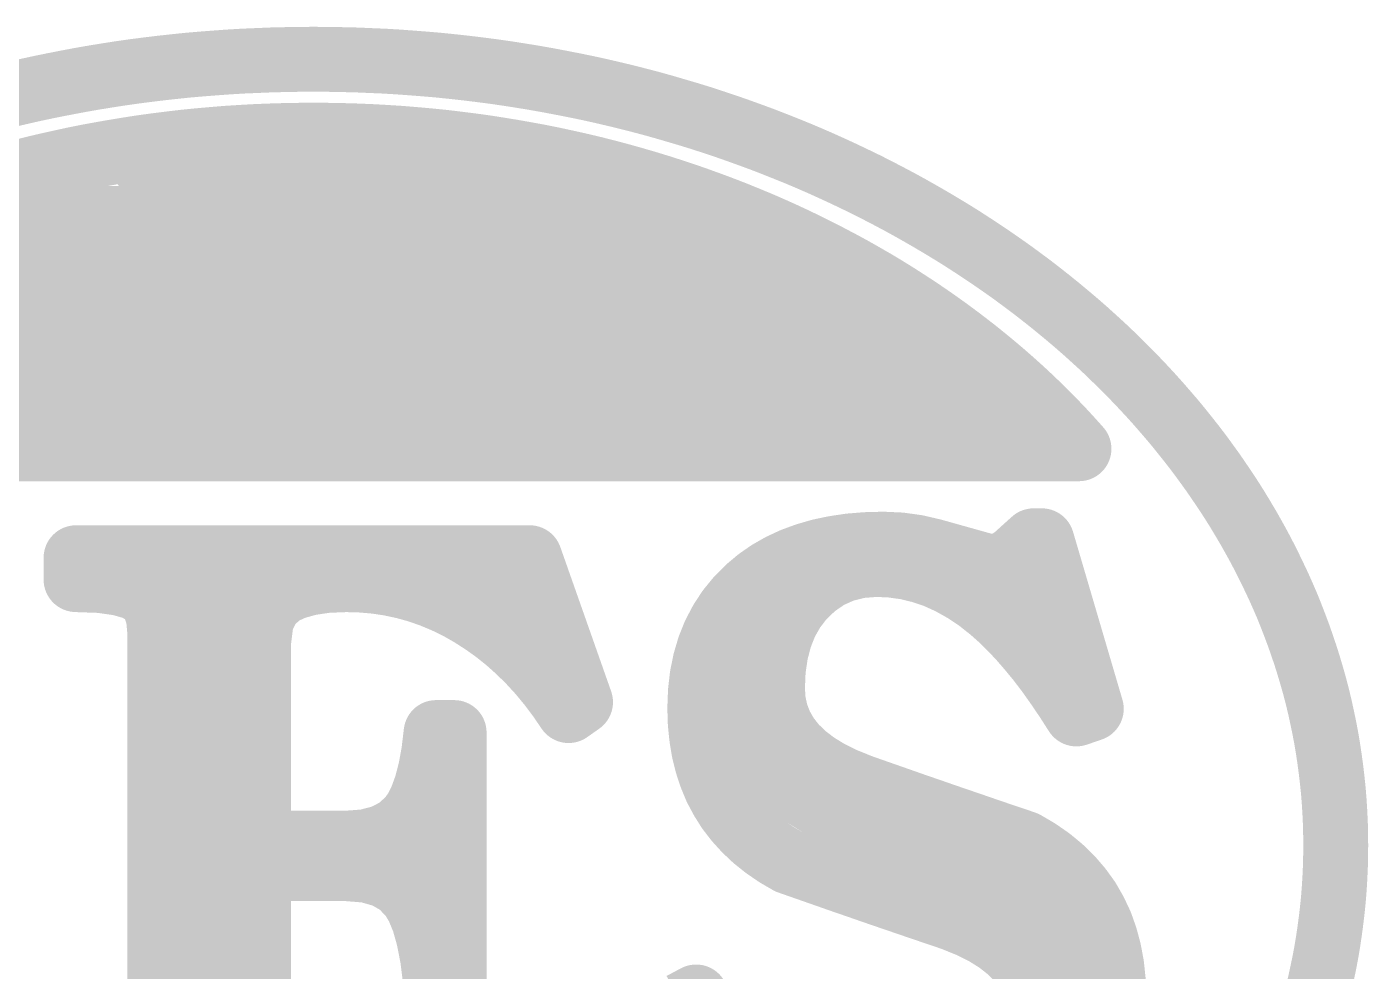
# Model space of a CAD drawing. Extents: x -1 to 307, y -1 to 111.
# Drawn here: x 223.27 to 228.52, y 96.98 to 100.68 of the extents above; entities that cross this region are included whole.
import ezdxf

# ---------------------------------------------------------------- set-up
doc = ezdxf.new("R2010")
doc.units = 0
doc.layers.get('0').update_dxf_attribs({"linetype": 'CONTINUOUS'})
doc.layers.add('2D_LINE_26', color=254, linetype='CONTINUOUS')

# ---------------------------------------------------------------- blocks, each defined once
blk = doc.blocks.new('SMOOTH_0$254')
at = {"const_width": 0.127}
blk.add_lwpolyline([(-0.0635, 0, 1), (0.0635, 0, 1)], format="xyb", close=True, dxfattribs=at)
blk = doc.blocks.new('DRAWING_2')
at = {"layer": '2D_LINE_26', "const_width": 0.254}
for points in [[(-2.056, 4.0169), (-2.0016, 4.0209)], [(-2.0016, 4.0209), (-1.9472, 4.0241)], [(-1.9472, 4.0241), (-1.8924, 4.0264)], [(-1.8924, 4.0264), (-1.8374, 4.0287)], [(-1.8374, 4.0287), (-1.7823, 4.03)], [(-1.7823, 4.03), (-1.7273, 4.031)], [(-1.7273, 4.031), (-1.6715, 4.0314)], [(-1.6715, 4.0314), (-1.6161, 4.031)], [(-1.6161, 4.031), (-1.5611, 4.03)], [(-1.5611, 4.03), (-1.5057, 4.0287)], [(-1.5057, 4.0287), (-1.451, 4.0264)], [(-1.451, 4.0264), (-1.3962, 4.0241)], [(-1.3962, 4.0241), (-1.3418, 4.0209)], [(-1.3418, 4.0209), (-1.2874, 4.0169)], [(-2.5348, 3.9589), (-2.4827, 3.9674)], [(-2.4827, 3.9674), (-2.4303, 3.9756)], [(-2.4303, 3.9756), (-2.3775, 3.9832)], [(-2.3775, 3.9832), (-2.3244, 3.9901)], [(-2.3244, 3.9901), (-2.271, 3.9966)], [(-2.271, 3.9966), (-2.2176, 4.0025)], [(-2.2176, 4.0025), (-2.1641, 4.0081)], [(-2.1641, 4.0081), (-2.1101, 4.0127)], [(-2.1101, 4.0127), (-2.056, 4.0169)], [(-1.2874, 4.0169), (-1.2333, 4.0127)], [(-1.2333, 4.0127), (-1.1793, 4.0081)], [(-1.1793, 4.0081), (-1.1258, 4.0025)], [(-1.1258, 4.0025), (-1.0721, 3.9966)], [(-1.0721, 3.9966), (-1.019, 3.9901)], [(-1.019, 3.9901), (-0.9659, 3.9832)], [(-0.9659, 3.9832), (-0.9131, 3.9756)], [(-0.9131, 3.9756), (-0.8607, 3.9674)], [(-0.8607, 3.9674), (-0.8086, 3.9589)], [(-2.7925, 3.9081), (-2.7416, 3.9193)], [(-2.7416, 3.9193), (-2.6902, 3.9298)], [(-2.6902, 3.9298), (-2.6387, 3.9399)], [(-2.6387, 3.9399), (-2.5869, 3.9497)], [(-2.5869, 3.9497), (-2.5348, 3.9589)], [(-0.8086, 3.9589), (-0.7565, 3.9497)], [(-0.7565, 3.9497), (-0.7047, 3.9399)], [(-0.7047, 3.9399), (-0.6532, 3.9298)], [(-0.6532, 3.9298), (-0.6018, 3.9193)], [(-0.6018, 3.9193), (-0.551, 3.9081)], [(-2.9439, 3.8714), (-2.8937, 3.8842)], [(-2.8937, 3.8842), (-2.8433, 3.8963)], [(-2.8433, 3.8963), (-2.7925, 3.9081)], [(-0.551, 3.9081), (-0.5001, 3.8963)], [(-0.5001, 3.8963), (-0.4497, 3.8842)], [(-0.4497, 3.8842), (-0.3995, 3.8714)], [(-0.3995, 3.8714), (-0.3497, 3.8583)], [(-0.3497, 3.8583), (-0.3002, 3.8445)], [(-0.3002, 3.8445), (-0.2511, 3.8301)], [(-0.2511, 3.8301), (-0.2022, 3.8157)], [(-0.2022, 3.8157), (-0.1534, 3.8006)], [(-0.1534, 3.8006), (-0.1052, 3.7849)], [(-0.1052, 3.7849), (-0.057, 3.7688)], [(-0.057, 3.7688), (-0.0095, 3.7521)], [(-2.1792, 3.7069), (-2.2346, 3.7003)], [(-2.1238, 3.7125), (-2.1792, 3.7069)], [(-2.0681, 3.7174), (-2.1238, 3.7125)], [(-2.0124, 3.722), (-2.0681, 3.7174)], [(-1.956, 3.7256), (-2.0124, 3.722)], [(-1.8997, 3.7288), (-1.956, 3.7256)], [(-1.843, 3.7311), (-1.8997, 3.7288)], [(-1.7859, 3.7328), (-1.843, 3.7311)], [(-1.7289, 3.7338), (-1.7859, 3.7328)], [(-1.6715, 3.7341), (-1.7289, 3.7338)], [(-1.6142, 3.7338), (-1.6715, 3.7341)], [(-1.5572, 3.7328), (-1.6142, 3.7338)], [(-1.5005, 3.7311), (-1.5572, 3.7328)], [(-1.4437, 3.7288), (-1.5005, 3.7311)], [(-1.3874, 3.7256), (-1.4437, 3.7288)], [(-1.331, 3.722), (-1.3874, 3.7256)], [(-1.275, 3.7174), (-1.331, 3.722)], [(-1.2196, 3.7125), (-1.275, 3.7174)], [(-1.1638, 3.7069), (-1.2196, 3.7125)], [(-1.1088, 3.7003), (-1.1638, 3.7069)], [(-0.0095, 3.7521), (0.0377, 3.7351)], [(0.0377, 3.7351), (0.0849, 3.7177)], [(0.0849, 3.7177), (0.1314, 3.6997)], [(-2.5063, 3.659), (-2.5597, 3.6492)], [(-2.4526, 3.6685), (-2.5063, 3.659)], [(-2.3985, 3.6774), (-2.4526, 3.6685)], [(-2.3441, 3.6859), (-2.3985, 3.6774)], [(-2.2894, 3.6934), (-2.3441, 3.6859)], [(-2.2346, 3.7003), (-2.2894, 3.6934)], [(-1.0537, 3.6934), (-1.1088, 3.7003)], [(-0.9993, 3.6859), (-1.0537, 3.6934)], [(-0.9449, 3.6774), (-0.9993, 3.6859)], [(-0.8908, 3.6685), (-0.9449, 3.6774)], [(-0.8371, 3.659), (-0.8908, 3.6685)], [(-0.7837, 3.6492), (-0.8371, 3.659)], [(0.1314, 3.6997), (0.1776, 3.6813)], [(0.1776, 3.6813), (0.2239, 3.6626)], [(0.2239, 3.6626), (0.2694, 3.6433)], [(-2.7705, 3.6027), (-2.8223, 3.5895)], [(-2.7181, 3.6151), (-2.7705, 3.6027)], [(-2.6656, 3.6269), (-2.7181, 3.6151)], [(-2.6128, 3.6384), (-2.6656, 3.6269)], [(-2.5597, 3.6492), (-2.6128, 3.6384)], [(-2.327, 3.6053), (-1.2782, 3.6053)], [(-1.0816, 3.6053), (-0.9505, 3.6053)], [(-0.7306, 3.6384), (-0.7837, 3.6492)], [(-0.6778, 3.6269), (-0.7306, 3.6384)], [(-0.625, 3.6151), (-0.6778, 3.6269)], [(-0.5729, 3.6027), (-0.625, 3.6151)], [(-0.5211, 3.5895), (-0.5729, 3.6027)], [(0.2694, 3.6433), (0.3146, 3.6236)], [(0.3146, 3.6236), (0.3595, 3.6033)], [(0.3595, 3.6033), (0.4041, 3.5827)], [(-2.8737, 3.5758), (-2.9249, 3.5614)], [(-2.8223, 3.5895), (-2.8737, 3.5758)], [(-0.4697, 3.5758), (-0.5211, 3.5895)], [(-0.4185, 3.5614), (-0.4697, 3.5758)], [(-0.3677, 3.5466), (-0.4185, 3.5614)], [(0.4041, 3.5827), (0.448, 3.5617)], [(0.448, 3.5617), (0.492, 3.5404)], [(-0.3173, 3.5312), (-0.3677, 3.5466)], [(-0.2671, 3.5151), (-0.3173, 3.5312)], [(-0.2176, 3.4988), (-0.2671, 3.5151)], [(-0.1681, 3.4814), (-0.2176, 3.4988)], [(0.492, 3.5404), (0.5352, 3.5184)], [(0.5352, 3.5184), (0.5782, 3.4961)], [(0.5782, 3.4961), (0.6208, 3.4735)], [(-0.1193, 3.4637), (-0.1681, 3.4814)], [(-0.0708, 3.4457), (-0.1193, 3.4637)], [(-0.0229, 3.427), (-0.0708, 3.4457)], [(0.6208, 3.4735), (0.663, 3.4503)], [(0.663, 3.4503), (0.7047, 3.4267)], [(-3.0153, 3.4086), (-0.3605, 3.4086)], [(0.0249, 3.4076), (-0.0229, 3.427)], [(0.0721, 3.388), (0.0249, 3.4076)], [(0.7047, 3.4267), (0.7463, 3.4027)], [(0.7463, 3.4027), (0.7869, 3.3785)], [(-0.2294, 3.3759), (-0.1311, 3.3759)], [(0.119, 3.3677), (0.0721, 3.388)], [(0.1655, 3.3467), (0.119, 3.3677)], [(0.2114, 3.3254), (0.1655, 3.3467)], [(0.7869, 3.3785), (0.8276, 3.3539)], [(0.8276, 3.3539), (0.8679, 3.3287)], [(0.257, 3.3034), (0.2114, 3.3254)], [(0.3019, 3.2811), (0.257, 3.3034)], [(0.8679, 3.3287), (0.9075, 3.3031)], [(0.9075, 3.3031), (0.9465, 3.2772)], [(0.3464, 3.2582), (0.3019, 3.2811)], [(0.3907, 3.2349), (0.3464, 3.2582)], [(0.4343, 3.2113), (0.3907, 3.2349)], [(0.9465, 3.2772), (0.9856, 3.251)], [(0.9856, 3.251), (1.0239, 3.2244)], [(-3.4414, 3.212), (0.0656, 3.212)], [(0.4775, 3.1867), (0.4343, 3.2113)], [(0.5201, 3.1622), (0.4775, 3.1867)], [(1.0239, 3.2244), (1.0619, 3.1976)], [(1.0619, 3.1976), (1.0993, 3.17)], [(0.295, 3.1464), (0.1967, 3.1464)], [(0.5624, 3.1369), (0.5201, 3.1622)], [(0.6044, 3.111), (0.5624, 3.1369)], [(1.0993, 3.17), (1.1363, 3.1425)], [(1.1363, 3.1425), (1.1727, 3.1143)], [(0.6453, 3.0848), (0.6044, 3.111)], [(0.686, 3.0583), (0.6453, 3.0848)], [(1.1727, 3.1143), (1.2088, 3.0858)], [(1.2088, 3.0858), (1.2445, 3.0569)], [(0.7263, 3.0311), (0.686, 3.0583)], [(0.766, 3.0035), (0.7263, 3.0311)], [(1.2445, 3.0569), (1.2795, 3.0278)], [(1.2795, 3.0278), (1.3143, 2.9983)], [(-4.0314, 2.9825), (0.4916, 2.9825)], [(0.805, 2.9757), (0.766, 3.0035)], [(0.8436, 2.9472), (0.805, 2.9757)], [(1.3143, 2.9983), (1.3484, 2.9685)], [(0.7211, 2.917), (0.59, 2.917)], [(0.8817, 2.9183), (0.8436, 2.9472)], [(0.9193, 2.8891), (0.8817, 2.9183)], [(1.3484, 2.9685), (1.3818, 2.9383)], [(1.3818, 2.9383), (1.4152, 2.9078)], [(0.9561, 2.8593), (0.9193, 2.8891)], [(1.4152, 2.9078), (1.4477, 2.877)], [(1.4477, 2.877), (1.4798, 2.8455)], [(0.9924, 2.8295), (0.9561, 2.8593)], [(1.0285, 2.7987), (0.9924, 2.8295)], [(1.4798, 2.8455), (1.5116, 2.8141)], [(1.5116, 2.8141), (1.5427, 2.7823)], [(1.0636, 2.7679), (1.0285, 2.7987)], [(1.0983, 2.7367), (1.0636, 2.7679)], [(1.5427, 2.7823), (1.5732, 2.7502)], [(-4.1297, 2.7203), (0.4916, 2.7203)], [(-3.9806, 2.7285), (0.9216, 2.7285)], [(0.4916, 2.7203), (0.9505, 2.7203)], [(1.1324, 2.7049), (1.0983, 2.7367)], [(1.5732, 2.7502), (1.6034, 2.7177)], [(1.6034, 2.7177), (1.6329, 2.6849)], [(1.1658, 2.6728), (1.1324, 2.7049)], [(1.1986, 2.6404), (1.1658, 2.6728)], [(1.6329, 2.6849), (1.6617, 2.6518)], [(0.9505, 2.622), (1.1144, 2.622)], [(1.2307, 2.6076), (1.1986, 2.6404)], [(1.2625, 2.5742), (1.2307, 2.6076)], [(1.6617, 2.6518), (1.6902, 2.6187)], [(1.6902, 2.6187), (1.7181, 2.585)], [(1.2933, 2.5407), (1.2625, 2.5742)], [(1.7181, 2.585), (1.7453, 2.5509)], [(1.7453, 2.5509), (1.7722, 2.5168)], [(-4.6669, 2.5067), (1.3238, 2.5067)], [(1.3238, 2.5067), (1.2933, 2.5407)], [(1.7722, 2.5168), (1.7984, 2.4824)], [(1.7984, 2.4824), (1.8239, 2.4473)], [(1.8239, 2.4473), (1.8492, 2.4123)], [(1.8492, 2.4123), (1.8734, 2.3769)], [(1.8734, 2.3769), (1.8974, 2.3415)], [(1.8974, 2.3415), (1.921, 2.3054)], [(1.921, 2.3054), (1.9436, 2.2694)], [(1.9436, 2.2694), (1.9655, 2.233)], [(1.9655, 2.233), (1.9872, 2.1963)], [(1.9872, 2.1963), (2.0081, 2.1592)], [(0.428, 2.1265), (0.4913, 2.1317)], [(0.4913, 2.1317), (0.5578, 2.1333)], [(0.5578, 2.1333), (0.6237, 2.1304)], [(0.6237, 2.1304), (0.688, 2.1215)], [(1.0731, 2.0802), (1.1465, 2.1465)], [(1.1465, 2.1465), (1.1786, 2.1465)], [(1.1786, 2.1465), (1.372, 1.4887)], [(2.0081, 2.1592), (2.0285, 2.1222)], [(-2.6001, 1.9944), (-2.6001, 2.0802)], [(-2.6001, 2.0802), (-0.8253, 2.0802)], [(-0.8253, 2.0802), (-0.6263, 1.5149)], [(0.2045, 2.0707), (0.256, 2.0897)], [(0.256, 2.0897), (0.3104, 2.1055)], [(0.3104, 2.1055), (0.3677, 2.1176)], [(0.3677, 2.1176), (0.428, 2.1265)], [(0.688, 2.1215), (0.7512, 2.1068)], [(0.7512, 2.1068), (0.8751, 2.0721)], [(1.0429, 2.0603), (1.0731, 2.0802)], [(2.0285, 2.1222), (2.0481, 2.0848)], [(2.0481, 2.0848), (2.0671, 2.0471)], [(0.1108, 2.0222), (0.156, 2.0481)], [(0.156, 2.0481), (0.2045, 2.0707)], [(0.4005, 2.033), (0.3422, 2.0068)], [(0.4634, 2.0488), (0.4005, 2.033)], [(0.5313, 2.054), (0.4634, 2.0488)], [(0.5909, 2.0511), (0.5313, 2.054)], [(0.6496, 2.0429), (0.5909, 2.0511)], [(0.7076, 2.0288), (0.6496, 2.0429)], [(0.7643, 2.0095), (0.7076, 2.0288)], [(0.8751, 2.0721), (0.9502, 2.0511)], [(0.9502, 2.0511), (0.9767, 2.0439)], [(0.9767, 2.0439), (1.0108, 2.0481)], [(1.0108, 2.0481), (1.0429, 2.0603)], [(2.0671, 2.0471), (2.0855, 2.0091)], [(-2.506, 1.9911), (-2.6001, 1.9944)], [(-2.4286, 1.9803), (-2.506, 1.9911)], [(-2.3683, 1.9629), (-2.4286, 1.9803)], [(-1.6863, 1.9816), (-1.745, 1.9655)], [(-1.6191, 1.9914), (-1.6863, 1.9816)], [(-1.5427, 1.9944), (-1.6191, 1.9914)], [(-1.4847, 1.9927), (-1.5427, 1.9944)], [(-1.4277, 1.9878), (-1.4847, 1.9927)], [(-1.3713, 1.9793), (-1.4277, 1.9878)], [(-1.3163, 1.9675), (-1.3713, 1.9793)], [(-1.016, 1.9993), (-0.8849, 1.901)], [(0.0292, 1.9596), (0.0685, 1.9927)], [(0.0685, 1.9927), (0.1108, 2.0222)], [(0.3422, 2.0068), (0.2888, 1.9701)], [(0.82, 1.9842), (0.7643, 2.0095)], [(0.8751, 1.9534), (0.82, 1.9842)], [(2.0855, 2.0091), (2.1035, 1.9711)], [(-2.3247, 1.938), (-2.3683, 1.9629)], [(-2.2956, 1.9016), (-2.3247, 1.938)], [(-2.0976, 1.9665), (-1.8682, 1.9665)], [(-1.7948, 1.9432), (-1.8452, 1.8993)], [(-1.745, 1.9655), (-1.7948, 1.9432)], [(-1.2618, 1.9524), (-1.3163, 1.9675)], [(-1.2084, 1.9337), (-1.2618, 1.9524)], [(-1.156, 1.9118), (-1.2084, 1.9337)], [(-0.0105, 1.9196), (0.0292, 1.9596)], [(0.2399, 1.9233), (0.2048, 1.877)], [(0.2888, 1.9701), (0.2399, 1.9233)], [(0.9292, 1.9174), (0.8751, 1.9534)], [(1.0816, 1.9665), (1.1471, 1.8682)], [(2.1035, 1.9711), (2.1206, 1.9328)], [(2.1206, 1.9328), (2.1373, 1.8944)], [(-2.2779, 1.8495), (-2.2956, 1.9016)], [(-2.0976, 1.901), (-2.0976, -0.1311)], [(-1.8452, 1.8993), (-1.8754, 1.8357)], [(-1.1042, 1.8865), (-1.156, 1.9118)], [(-1.0537, 1.8577), (-1.1042, 1.8865)], [(-0.0757, 1.8305), (-0.0456, 1.8767)], [(-0.0456, 1.8767), (-0.0105, 1.9196)], [(0.0656, 1.8682), (-0.0328, 1.311)], [(0.2048, 1.877), (0.1757, 1.8259)], [(0.9823, 1.8754), (0.9292, 1.9174)], [(1.0193, 1.8423), (0.9823, 1.8754)], [(2.1373, 1.8944), (2.153, 1.8554)], [(-2.272, 1.7823), (-2.2779, 1.8495)], [(-1.8754, 1.8357), (-1.8856, 1.7531)], [(-1.0039, 1.8256), (-1.0537, 1.8577)], [(-0.957, 1.7922), (-1.0039, 1.8256)], [(-0.1013, 1.7817), (-0.0757, 1.8305)], [(0.1757, 1.8259), (0.1534, 1.7692)], [(1.0563, 1.8062), (1.0193, 1.8423)], [(2.153, 1.8554), (2.1681, 1.8164)], [(2.1681, 1.8164), (2.1828, 1.7774)], [(-2.272, 0.0043), (-2.272, 1.7823)], [(-0.9118, 1.7558), (-0.957, 1.7922)], [(-0.1223, 1.7295), (-0.1013, 1.7817)], [(0.1534, 1.7692), (0.1373, 1.7073)], [(1.0934, 1.7669), (1.0563, 1.8062)], [(1.1301, 1.7246), (1.0934, 1.7669)], [(2.1828, 1.7774), (2.1966, 1.7377)], [(-1.8856, 1.7531), (-1.8856, 0.9626)], [(-0.8682, 1.7168), (-0.9118, 1.7558)], [(-0.8259, 1.6751), (-0.8682, 1.7168)], [(-0.1386, 1.6745), (-0.1223, 1.7295)], [(1.1671, 1.6797), (1.1301, 1.7246)], [(2.1966, 1.7377), (2.21, 1.6981)], [(-0.7853, 1.6309), (-0.8259, 1.6751)], [(-0.1504, 1.6165), (-0.1386, 1.6745)], [(0.1373, 1.7073), (0.1275, 1.6401)], [(1.2038, 1.6316), (1.1671, 1.6797)], [(2.21, 1.6981), (2.2225, 1.6584)], [(2.2225, 1.6584), (2.2343, 1.6184)], [(-0.7463, 1.5837), (-0.7853, 1.6309)], [(-0.1573, 1.5558), (-0.1504, 1.6165)], [(0.1275, 1.6401), (0.1245, 1.5676)], [(1.2402, 1.5801), (1.2038, 1.6316)], [(2.2343, 1.6184), (2.2458, 1.5781)], [(-0.7089, 1.5342), (-0.7463, 1.5837)], [(-0.1596, 1.4919), (-0.1573, 1.5558)], [(0.1245, 1.5676), (0.1278, 1.5175)], [(1.2769, 1.526), (1.2402, 1.5801)], [(2.2458, 1.5781), (2.2562, 1.5378)], [(-0.6732, 1.4818), (-0.7089, 1.5342)], [(-0.6263, 1.5149), (-0.6732, 1.4818)], [(0.1278, 1.5175), (0.1383, 1.47)], [(1.3136, 1.4687), (1.2769, 1.526)], [(2.2562, 1.5378), (2.2661, 1.4972)], [(-0.158, 1.4339), (-0.1596, 1.4919)], [(0.1383, 1.47), (0.1554, 1.4251)], [(1.372, 1.4887), (1.3136, 1.4687)], [(2.2661, 1.4972), (2.2749, 1.4565)], [(2.2749, 1.4565), (2.2835, 1.4156)], [(-1.2006, 1.3185), (-1.1914, 1.3959)], [(-1.1914, 1.3959), (-1.1209, 1.3959)], [(-1.1209, 1.3959), (-1.1209, 0.4271)], [(-0.1524, 1.3782), (-0.158, 1.4339)], [(0.1554, 1.4251), (0.1796, 1.3825)], [(2.2835, 1.4156), (2.2913, 1.3743)], [(-0.1436, 1.3248), (-0.1524, 1.3782)], [(0.1796, 1.3825), (0.2107, 1.3428)], [(0.2107, 1.3428), (0.2488, 1.3058)], [(2.2913, 1.3743), (2.2982, 1.333)], [(-1.2133, 1.2494), (-1.2006, 1.3185)], [(-0.1311, 1.274), (-0.1436, 1.3248)], [(0.2488, 1.3058), (0.2937, 1.2714)], [(2.2982, 1.333), (2.3044, 1.2917)], [(2.3044, 1.2917), (2.31, 1.25)], [(-1.2291, 1.1888), (-1.2133, 1.2494)], [(-0.115, 1.2251), (-0.1311, 1.274)], [(0.0983, 1.2455), (0.6227, 0.9177)], [(0.2937, 1.2714), (0.3455, 1.2396)], [(0.3455, 1.2396), (0.4044, 1.2107)], [(2.31, 1.25), (2.3149, 1.2081)], [(-1.2481, 1.1363), (-1.2291, 1.1888)], [(-0.0957, 1.1786), (-0.115, 1.2251)], [(0.4044, 1.2107), (0.47, 1.1842)], [(2.3149, 1.2081), (2.3192, 1.1661)], [(-1.27, 1.0924), (-1.2481, 1.1363)], [(-0.0724, 1.1347), (-0.0957, 1.1786)], [(-0.0459, 1.0927), (-0.0724, 1.1347)], [(0.47, 1.1842), (0.5231, 1.1655)], [(0.5231, 1.1655), (0.5765, 1.1468)], [(0.5765, 1.1468), (0.6299, 1.1281)], [(2.3192, 1.1661), (2.3225, 1.1242)], [(-1.2953, 1.057), (-1.27, 1.0924)], [(-0.0154, 1.0531), (-0.0459, 1.0927)], [(0.6299, 1.1281), (0.683, 1.1094)], [(0.683, 1.1094), (0.7365, 1.0911)], [(0.7365, 1.0911), (0.7899, 1.0724)], [(2.3225, 1.1242), (2.3251, 1.0819)], [(2.3251, 1.0819), (2.327, 1.0396)], [(-1.3412, 1.0157), (-1.2953, 1.057)], [(0.0184, 1.016), (-0.0154, 1.0531)], [(0.7899, 1.0724), (0.8433, 1.0541)], [(0.8433, 1.0541), (0.8971, 1.0357)], [(0.8971, 1.0357), (0.9505, 1.0173)], [(2.327, 1.0396), (2.328, 0.997)], [(-1.4664, 0.9685), (-1.3982, 0.9862)], [(-1.3982, 0.9862), (-1.3412, 1.0157)], [(0.0554, 0.981), (0.0184, 1.016)], [(0.0964, 0.9482), (0.0554, 0.981)], [(0.9505, 1.0173), (1.0039, 0.999)], [(1.0039, 0.999), (1.0577, 0.981)], [(1.0577, 0.981), (1.1114, 0.9626)], [(2.328, 0.997), (2.3284, 0.9544)], [(-1.8856, 0.9626), (-1.5457, 0.9626)], [(-1.5457, 0.9626), (-1.4664, 0.9685)], [(0.1409, 0.9177), (0.0964, 0.9482)], [(1.1114, 0.9626), (1.1629, 0.9325)], [(1.1629, 0.9325), (1.2104, 0.8994)], [(2.3284, 0.9544), (2.328, 0.9118)], [(-1.3438, 0.9177), (-1.2127, 0.9177)], [(0.1888, 0.8898), (0.1409, 0.9177)], [(0.2419, 0.8712), (0.1888, 0.8898)], [(0.2953, 0.8525), (0.2419, 0.8712)], [(0.7538, 0.9177), (1.2127, 0.6227)], [(1.2104, 0.8994), (1.2537, 0.8636)], [(2.328, 0.9118), (2.327, 0.8692)], [(-1.5427, 0.8633), (-1.8856, 0.8633)], [(-1.8856, 0.8633), (-1.8856, 0.0433)], [(-1.4611, 0.8567), (-1.5427, 0.8633)], [(-1.3913, 0.8371), (-1.4611, 0.8567)], [(-1.3336, 0.804), (-1.3913, 0.8371)], [(0.3487, 0.8338), (0.2953, 0.8525)], [(0.4018, 0.8151), (0.3487, 0.8338)], [(1.2537, 0.8636), (1.2927, 0.8256)], [(1.2927, 0.8256), (1.3277, 0.7846)], [(2.3251, 0.8269), (2.3225, 0.7846)], [(2.327, 0.8692), (2.3251, 0.8269)], [(-1.2881, 0.7574), (-1.3336, 0.804)], [(0.4552, 0.7968), (0.4018, 0.8151)], [(0.5087, 0.7781), (0.4552, 0.7968)], [(0.5621, 0.7597), (0.5087, 0.7781)], [(1.3277, 0.7846), (1.3589, 0.7414)], [(2.3225, 0.7846), (2.3192, 0.7424)], [(-1.2618, 0.7135), (-1.2881, 0.7574)], [(-1.2392, 0.6588), (-1.2618, 0.7135)], [(0.6158, 0.7414), (0.5621, 0.7597)], [(0.6693, 0.723), (0.6158, 0.7414)], [(0.723, 0.7047), (0.6693, 0.723)], [(1.3589, 0.7414), (1.3854, 0.6952)], [(2.3192, 0.7424), (2.3149, 0.7004)], [(0.7764, 0.6866), (0.723, 0.7047)], [(0.8302, 0.6683), (0.7764, 0.6866)], [(0.8957, 0.6417), (0.8302, 0.6683)], [(1.3854, 0.6952), (1.4084, 0.6467)], [(2.3149, 0.7004), (2.31, 0.6588)], [(-1.2206, 0.5926), (-1.2392, 0.6588)], [(0.9547, 0.6126), (0.8957, 0.6417)], [(1.0065, 0.5801), (0.9547, 0.6126)], [(1.4084, 0.6467), (1.4267, 0.5952)], [(2.3044, 0.6172), (2.2982, 0.5755)], [(2.31, 0.6588), (2.3044, 0.6172)], [(-1.2055, 0.5152), (-1.2206, 0.5926)], [(1.0514, 0.5451), (1.0065, 0.5801)], [(1.4267, 0.5952), (1.4411, 0.5414)], [(2.2982, 0.5755), (2.2913, 0.5342)], [(-1.1943, 0.4271), (-1.2055, 0.5152)], [(1.0894, 0.507), (1.0514, 0.5451)], [(1.1206, 0.4664), (1.0894, 0.507)], [(1.2782, 0.5244), (1.3438, 0.2622)], [(1.4411, 0.5414), (1.4516, 0.4851)], [(2.2913, 0.5342), (2.2835, 0.4933)], [(1.1448, 0.4228), (1.1206, 0.4664)], [(1.4516, 0.4851), (1.4578, 0.4258)], [(2.2749, 0.4523), (2.2661, 0.4117)], [(2.2835, 0.4933), (2.2749, 0.4523)], [(-1.1209, 0.4271), (-1.1943, 0.4271)], [(1.1619, 0.3763), (1.1448, 0.4228)], [(1.4578, 0.4258), (1.4598, 0.3641)], [(2.2661, 0.4117), (2.2562, 0.371)], [(-0.2301, 0.331), (-0.174, 0.3609)], [(-0.174, 0.3609), (-0.1268, 0.2927)], [(1.1724, 0.3268), (1.1619, 0.3763)], [(1.4598, 0.3641), (1.4575, 0.3005)], [(2.2562, 0.371), (2.2458, 0.3304)]]:
    blk.add_lwpolyline(points, dxfattribs=at)
at = {"layer": '2D_LINE_26'}
for p in [(-2.0016, 4.0209), (-2.0016, 4.0209), (-1.9472, 4.0241), (-1.9472, 4.0241), (-1.8924, 4.0264), (-1.8924, 4.0264), (-1.8374, 4.0287), (-1.8374, 4.0287), (-1.7823, 4.03), (-1.7823, 4.03), (-1.7273, 4.031), (-1.7273, 4.031), (-1.6715, 4.0314), (-1.6715, 4.0314), (-1.6161, 4.031), (-1.6161, 4.031), (-1.5611, 4.03), (-1.5611, 4.03), (-1.5057, 4.0287), (-1.5057, 4.0287), (-1.451, 4.0264), (-1.451, 4.0264), (-1.3962, 4.0241), (-1.3962, 4.0241), (-1.3418, 4.0209), (-1.3418, 4.0209), (-2.4827, 3.9674), (-2.4827, 3.9674), (-2.4303, 3.9756), (-2.4303, 3.9756), (-2.3775, 3.9832), (-2.3775, 3.9832), (-2.3244, 3.9901), (-2.3244, 3.9901), (-2.271, 3.9966), (-2.271, 3.9966), (-2.2176, 4.0025), (-2.2176, 4.0025), (-2.1641, 4.0081), (-2.1641, 4.0081), (-2.1101, 4.0127), (-2.1101, 4.0127), (-2.056, 4.0169), (-2.056, 4.0169), (-1.2874, 4.0169), (-1.2874, 4.0169), (-1.2333, 4.0127), (-1.2333, 4.0127), (-1.1793, 4.0081), (-1.1793, 4.0081), (-1.1258, 4.0025), (-1.1258, 4.0025), (-1.0721, 3.9966), (-1.0721, 3.9966), (-1.019, 3.9901), (-1.019, 3.9901), (-0.9659, 3.9832), (-0.9659, 3.9832), (-0.9131, 3.9756), (-0.9131, 3.9756), (-0.8607, 3.9674), (-0.8607, 3.9674), (-2.7416, 3.9193), (-2.7416, 3.9193), (-2.6902, 3.9298), (-2.6902, 3.9298), (-2.6387, 3.9399), (-2.6387, 3.9399), (-2.5869, 3.9497), (-2.5869, 3.9497), (-2.5348, 3.9589), (-2.5348, 3.9589), (-0.8086, 3.9589), (-0.8086, 3.9589), (-0.7565, 3.9497), (-0.7565, 3.9497), (-0.7047, 3.9399), (-0.7047, 3.9399), (-0.6532, 3.9298), (-0.6532, 3.9298), (-0.6018, 3.9193), (-0.6018, 3.9193), (-2.8937, 3.8842), (-2.8937, 3.8842), (-2.8433, 3.8963), (-2.8433, 3.8963), (-2.7925, 3.9081), (-2.7925, 3.9081), (-0.551, 3.9081), (-0.551, 3.9081), (-0.5001, 3.8963), (-0.5001, 3.8963), (-0.4497, 3.8842), (-0.4497, 3.8842), (-0.3995, 3.8714), (-0.3995, 3.8714), (-0.3497, 3.8583), (-0.3497, 3.8583), (-0.3002, 3.8445), (-0.3002, 3.8445), (-0.2511, 3.8301), (-0.2511, 3.8301), (-0.2022, 3.8157), (-0.2022, 3.8157), (-0.1534, 3.8006), (-0.1534, 3.8006), (-0.1052, 3.7849), (-0.1052, 3.7849), (-0.057, 3.7688), (-0.057, 3.7688), (-2.1792, 3.7069), (-2.1792, 3.7069), (-2.1238, 3.7125), (-2.1238, 3.7125), (-2.0681, 3.7174), (-2.0681, 3.7174), (-2.0124, 3.722), (-2.0124, 3.722), (-1.956, 3.7256), (-1.956, 3.7256), (-1.8997, 3.7288), (-1.8997, 3.7288), (-1.843, 3.7311), (-1.843, 3.7311), (-1.7859, 3.7328), (-1.7859, 3.7328), (-1.7289, 3.7338), (-1.7289, 3.7338), (-1.6715, 3.7341), (-1.6715, 3.7341), (-1.6142, 3.7338), (-1.6142, 3.7338), (-1.5572, 3.7328), (-1.5572, 3.7328), (-1.5005, 3.7311), (-1.5005, 3.7311), (-1.4437, 3.7288), (-1.4437, 3.7288), (-1.3874, 3.7256), (-1.3874, 3.7256), (-1.331, 3.722), (-1.331, 3.722), (-1.275, 3.7174), (-1.275, 3.7174), (-1.2196, 3.7125), (-1.2196, 3.7125), (-1.1638, 3.7069), (-1.1638, 3.7069), (-0.0095, 3.7521), (-0.0095, 3.7521), (0.0377, 3.7351), (0.0377, 3.7351), (0.0849, 3.7177), (0.0849, 3.7177), (-2.5063, 3.659), (-2.5063, 3.659), (-2.4526, 3.6685), (-2.4526, 3.6685), (-2.3985, 3.6774), (-2.3985, 3.6774), (-2.3441, 3.6859), (-2.3441, 3.6859), (-2.2894, 3.6934), (-2.2894, 3.6934), (-2.2346, 3.7003), (-2.2346, 3.7003), (-1.1088, 3.7003), (-1.1088, 3.7003), (-1.0537, 3.6934), (-1.0537, 3.6934), (-0.9993, 3.6859), (-0.9993, 3.6859), (-0.9449, 3.6774), (-0.9449, 3.6774), (-0.8908, 3.6685), (-0.8908, 3.6685), (-0.8371, 3.659), (-0.8371, 3.659), (0.1314, 3.6997), (0.1314, 3.6997), (0.1776, 3.6813), (0.1776, 3.6813), (0.2239, 3.6626), (0.2239, 3.6626), (-2.7705, 3.6027), (-2.7705, 3.6027), (-2.7181, 3.6151), (-2.7181, 3.6151), (-2.6656, 3.6269), (-2.6656, 3.6269), (-2.6128, 3.6384), (-2.6128, 3.6384), (-2.5597, 3.6492), (-2.5597, 3.6492), (-2.327, 3.6053), (-1.2782, 3.6053), (-1.0816, 3.6053), (-0.9505, 3.6053), (-0.7837, 3.6492), (-0.7837, 3.6492), (-0.7306, 3.6384), (-0.7306, 3.6384), (-0.6778, 3.6269), (-0.6778, 3.6269), (-0.625, 3.6151), (-0.625, 3.6151), (-0.5729, 3.6027), (-0.5729, 3.6027), (0.2694, 3.6433), (0.2694, 3.6433), (0.3146, 3.6236), (0.3146, 3.6236), (0.3595, 3.6033), (0.3595, 3.6033), (-2.8737, 3.5758), (-2.8737, 3.5758), (-2.8223, 3.5895), (-2.8223, 3.5895), (-0.5211, 3.5895), (-0.5211, 3.5895), (-0.4697, 3.5758), (-0.4697, 3.5758), (-0.4185, 3.5614), (-0.4185, 3.5614), (0.4041, 3.5827), (0.4041, 3.5827), (0.448, 3.5617), (0.448, 3.5617), (-0.3677, 3.5466), (-0.3677, 3.5466), (-0.3173, 3.5312), (-0.3173, 3.5312), (-0.2671, 3.5151), (-0.2671, 3.5151), (-0.2176, 3.4988), (-0.2176, 3.4988), (0.492, 3.5404), (0.492, 3.5404), (0.5352, 3.5184), (0.5352, 3.5184), (0.5782, 3.4961), (0.5782, 3.4961), (-0.1681, 3.4814), (-0.1681, 3.4814), (-0.1193, 3.4637), (-0.1193, 3.4637), (-0.0708, 3.4457), (-0.0708, 3.4457), (0.6208, 3.4735), (0.6208, 3.4735), (0.663, 3.4503), (0.663, 3.4503), (-0.3605, 3.4086), (-0.0229, 3.427), (-0.0229, 3.427), (0.0249, 3.4076), (0.0249, 3.4076), (0.7047, 3.4267), (0.7047, 3.4267), (0.7463, 3.4027), (0.7463, 3.4027), (-0.2294, 3.3759), (-0.1311, 3.3759), (0.0721, 3.388), (0.0721, 3.388), (0.119, 3.3677), (0.119, 3.3677), (0.1655, 3.3467), (0.1655, 3.3467), (0.7869, 3.3785), (0.7869, 3.3785), (0.8276, 3.3539), (0.8276, 3.3539), (0.2114, 3.3254), (0.2114, 3.3254), (0.257, 3.3034), (0.257, 3.3034), (0.8679, 3.3287), (0.8679, 3.3287), (0.9075, 3.3031), (0.9075, 3.3031), (0.3019, 3.2811), (0.3019, 3.2811), (0.3464, 3.2582), (0.3464, 3.2582), (0.3907, 3.2349), (0.3907, 3.2349), (0.9465, 3.2772), (0.9465, 3.2772), (0.9856, 3.251), (0.9856, 3.251), (0.0656, 3.212), (0.4343, 3.2113), (0.4343, 3.2113), (0.4775, 3.1867), (0.4775, 3.1867), (1.0239, 3.2244), (1.0239, 3.2244), (1.0619, 3.1976), (1.0619, 3.1976), (0.1967, 3.1464), (0.295, 3.1464), (0.5201, 3.1622), (0.5201, 3.1622), (0.5624, 3.1369), (0.5624, 3.1369), (1.0993, 3.17), (1.0993, 3.17), (1.1363, 3.1425), (1.1363, 3.1425), (0.6044, 3.111), (0.6044, 3.111), (0.6453, 3.0848), (0.6453, 3.0848), (1.1727, 3.1143), (1.1727, 3.1143), (1.2088, 3.0858), (1.2088, 3.0858), (0.686, 3.0583), (0.686, 3.0583), (0.7263, 3.0311), (0.7263, 3.0311), (1.2445, 3.0569), (1.2445, 3.0569), (1.2795, 3.0278), (1.2795, 3.0278), (0.4916, 2.9825), (0.766, 3.0035), (0.766, 3.0035), (0.805, 2.9757), (0.805, 2.9757), (1.3143, 2.9983), (1.3143, 2.9983), (0.59, 2.917), (0.7211, 2.917), (0.8436, 2.9472), (0.8436, 2.9472), (0.8817, 2.9183), (0.8817, 2.9183), (1.3484, 2.9685), (1.3484, 2.9685), (1.3818, 2.9383), (1.3818, 2.9383), (0.9193, 2.8891), (0.9193, 2.8891), (1.4152, 2.9078), (1.4152, 2.9078), (1.4477, 2.877), (1.4477, 2.877), (0.9561, 2.8593), (0.9561, 2.8593), (0.9924, 2.8295), (0.9924, 2.8295), (1.4798, 2.8455), (1.4798, 2.8455), (1.5116, 2.8141), (1.5116, 2.8141), (1.0285, 2.7987), (1.0285, 2.7987), (1.0636, 2.7679), (1.0636, 2.7679), (1.5427, 2.7823), (1.5427, 2.7823), (0.4916, 2.7203), (0.4916, 2.7203), (0.9216, 2.7285), (0.9505, 2.7203), (1.0983, 2.7367), (1.0983, 2.7367), (1.5732, 2.7502), (1.5732, 2.7502), (1.6034, 2.7177), (1.6034, 2.7177), (1.1324, 2.7049), (1.1324, 2.7049), (1.1658, 2.6728), (1.1658, 2.6728), (1.6329, 2.6849), (1.6329, 2.6849), (0.9505, 2.622), (1.1144, 2.622), (1.1986, 2.6404), (1.1986, 2.6404), (1.2307, 2.6076), (1.2307, 2.6076), (1.6617, 2.6518), (1.6617, 2.6518), (1.6902, 2.6187), (1.6902, 2.6187), (1.2625, 2.5742), (1.2625, 2.5742), (1.7181, 2.585), (1.7181, 2.585), (1.7453, 2.5509), (1.7453, 2.5509), (1.2933, 2.5407), (1.2933, 2.5407), (1.3238, 2.5067), (1.3238, 2.5067), (1.7722, 2.5168), (1.7722, 2.5168), (1.7984, 2.4824), (1.7984, 2.4824), (1.8239, 2.4473), (1.8239, 2.4473), (1.8492, 2.4123), (1.8492, 2.4123), (1.8734, 2.3769), (1.8734, 2.3769), (1.8974, 2.3415), (1.8974, 2.3415), (1.921, 2.3054), (1.921, 2.3054), (1.9436, 2.2694), (1.9436, 2.2694), (1.9655, 2.233), (1.9655, 2.233), (1.9872, 2.1963), (1.9872, 2.1963), (0.4913, 2.1317), (0.4913, 2.1317), (0.5578, 2.1333), (0.5578, 2.1333), (0.6237, 2.1304), (0.6237, 2.1304), (1.1465, 2.1465), (1.1465, 2.1465), (1.1786, 2.1465), (1.1786, 2.1465), (2.0081, 2.1592), (2.0081, 2.1592), (-2.6001, 2.0802), (-2.6001, 2.0802), (-0.8253, 2.0802), (-0.8253, 2.0802), (0.256, 2.0897), (0.256, 2.0897), (0.3104, 2.1055), (0.3104, 2.1055), (0.3677, 2.1176), (0.3677, 2.1176), (0.428, 2.1265), (0.428, 2.1265), (0.688, 2.1215), (0.688, 2.1215), (0.7512, 2.1068), (0.7512, 2.1068), (1.0731, 2.0802), (1.0731, 2.0802), (2.0285, 2.1222), (2.0285, 2.1222), (2.0481, 2.0848), (2.0481, 2.0848), (0.156, 2.0481), (0.156, 2.0481), (0.2045, 2.0707), (0.2045, 2.0707), (0.4005, 2.033), (0.4005, 2.033), (0.4634, 2.0488), (0.4634, 2.0488), (0.5313, 2.054), (0.5313, 2.054), (0.5909, 2.0511), (0.5909, 2.0511), (0.6496, 2.0429), (0.6496, 2.0429), (0.7076, 2.0288), (0.7076, 2.0288), (0.8751, 2.0721), (0.8751, 2.0721), (0.9502, 2.0511), (0.9502, 2.0511), (0.9767, 2.0439), (0.9767, 2.0439), (1.0108, 2.0481), (1.0108, 2.0481), (1.0429, 2.0603), (1.0429, 2.0603), (2.0671, 2.0471), (2.0671, 2.0471), (-2.6001, 1.9944), (-2.6001, 1.9944), (-2.506, 1.9911), (-2.506, 1.9911), (-2.4286, 1.9803), (-2.4286, 1.9803), (-1.6863, 1.9816), (-1.6863, 1.9816), (-1.6191, 1.9914), (-1.6191, 1.9914), (-1.5427, 1.9944), (-1.5427, 1.9944), (-1.4847, 1.9927), (-1.4847, 1.9927), (-1.4277, 1.9878), (-1.4277, 1.9878), (-1.3713, 1.9793), (-1.3713, 1.9793), (-1.016, 1.9993), (0.0685, 1.9927), (0.0685, 1.9927), (0.1108, 2.0222), (0.1108, 2.0222), (0.3422, 2.0068), (0.3422, 2.0068), (0.7643, 2.0095), (0.7643, 2.0095), (0.82, 1.9842), (0.82, 1.9842), (2.0855, 2.0091), (2.0855, 2.0091), (-2.3683, 1.9629), (-2.3683, 1.9629), (-2.3247, 1.938), (-2.3247, 1.938), (-2.0976, 1.9665), (-1.8682, 1.9665), (-1.7948, 1.9432), (-1.7948, 1.9432), (-1.745, 1.9655), (-1.745, 1.9655), (-1.3163, 1.9675), (-1.3163, 1.9675), (-1.2618, 1.9524), (-1.2618, 1.9524), (-1.2084, 1.9337), (-1.2084, 1.9337), (0.0292, 1.9596), (0.0292, 1.9596), (0.2399, 1.9233), (0.2399, 1.9233), (0.2888, 1.9701), (0.2888, 1.9701), (0.8751, 1.9534), (0.8751, 1.9534), (1.0816, 1.9665), (2.1035, 1.9711), (2.1035, 1.9711), (2.1206, 1.9328), (2.1206, 1.9328), (-2.2956, 1.9016), (-2.2956, 1.9016), (-2.0976, 1.901), (-1.8452, 1.8993), (-1.8452, 1.8993), (-1.156, 1.9118), (-1.156, 1.9118), (-1.1042, 1.8865), (-1.1042, 1.8865), (-0.8849, 1.901), (-0.0456, 1.8767), (-0.0456, 1.8767), (-0.0105, 1.9196), (-0.0105, 1.9196), (0.0656, 1.8682), (0.2048, 1.877), (0.2048, 1.877), (0.9292, 1.9174), (0.9292, 1.9174), (0.9823, 1.8754), (0.9823, 1.8754), (1.1471, 1.8682), (2.1373, 1.8944), (2.1373, 1.8944), (-2.2779, 1.8495), (-2.2779, 1.8495), (-1.8754, 1.8357), (-1.8754, 1.8357), (-1.0537, 1.8577), (-1.0537, 1.8577), (-1.0039, 1.8256), (-1.0039, 1.8256), (-0.0757, 1.8305), (-0.0757, 1.8305), (0.1757, 1.8259), (0.1757, 1.8259), (1.0193, 1.8423), (1.0193, 1.8423), (2.153, 1.8554), (2.153, 1.8554), (2.1681, 1.8164), (2.1681, 1.8164), (-2.272, 1.7823), (-2.272, 1.7823), (-0.957, 1.7922), (-0.957, 1.7922), (-0.1013, 1.7817), (-0.1013, 1.7817), (0.1534, 1.7692), (0.1534, 1.7692), (1.0563, 1.8062), (1.0563, 1.8062), (1.0934, 1.7669), (1.0934, 1.7669), (2.1828, 1.7774), (2.1828, 1.7774), (-1.8856, 1.7531), (-1.8856, 1.7531), (-0.9118, 1.7558), (-0.9118, 1.7558), (-0.8682, 1.7168), (-0.8682, 1.7168), (-0.1223, 1.7295), (-0.1223, 1.7295), (1.1301, 1.7246), (1.1301, 1.7246), (2.1966, 1.7377), (2.1966, 1.7377), (-0.8259, 1.6751), (-0.8259, 1.6751), (-0.1386, 1.6745), (-0.1386, 1.6745), (0.1373, 1.7073), (0.1373, 1.7073), (1.1671, 1.6797), (1.1671, 1.6797), (2.21, 1.6981), (2.21, 1.6981), (2.2225, 1.6584), (2.2225, 1.6584), (-0.7853, 1.6309), (-0.7853, 1.6309), (-0.1504, 1.6165), (-0.1504, 1.6165), (0.1275, 1.6401), (0.1275, 1.6401), (1.2038, 1.6316), (1.2038, 1.6316), (2.2343, 1.6184), (2.2343, 1.6184), (-0.7463, 1.5837), (-0.7463, 1.5837), (-0.1573, 1.5558), (-0.1573, 1.5558), (0.1245, 1.5676), (0.1245, 1.5676), (1.2402, 1.5801), (1.2402, 1.5801), (2.2458, 1.5781), (2.2458, 1.5781), (-0.7089, 1.5342), (-0.7089, 1.5342), (-0.6263, 1.5149), (-0.6263, 1.5149), (0.1278, 1.5175), (0.1278, 1.5175), (1.2769, 1.526), (1.2769, 1.526), (2.2562, 1.5378), (2.2562, 1.5378), (-0.6732, 1.4818), (-0.6732, 1.4818), (-0.1596, 1.4919), (-0.1596, 1.4919), (0.1383, 1.47), (0.1383, 1.47), (1.3136, 1.4687), (1.3136, 1.4687), (1.372, 1.4887), (1.372, 1.4887), (2.2661, 1.4972), (2.2661, 1.4972), (2.2749, 1.4565), (2.2749, 1.4565), (-1.1914, 1.3959), (-1.1914, 1.3959), (-1.1209, 1.3959), (-1.1209, 1.3959), (-0.158, 1.4339), (-0.158, 1.4339), (0.1554, 1.4251), (0.1554, 1.4251), (2.2835, 1.4156), (2.2835, 1.4156), (-0.1524, 1.3782), (-0.1524, 1.3782), (0.1796, 1.3825), (0.1796, 1.3825), (0.2107, 1.3428), (0.2107, 1.3428), (2.2913, 1.3743), (2.2913, 1.3743), (-1.2006, 1.3185), (-1.2006, 1.3185), (-0.1436, 1.3248), (-0.1436, 1.3248), (-0.0328, 1.311), (0.2488, 1.3058), (0.2488, 1.3058), (2.2982, 1.333), (2.2982, 1.333), (2.3044, 1.2917), (2.3044, 1.2917), (-1.2133, 1.2494), (-1.2133, 1.2494), (-0.1311, 1.274), (-0.1311, 1.274), (0.0983, 1.2455), (0.2937, 1.2714), (0.2937, 1.2714), (0.3455, 1.2396), (0.3455, 1.2396), (2.31, 1.25), (2.31, 1.25), (-1.2291, 1.1888), (-1.2291, 1.1888), (-0.115, 1.2251), (-0.115, 1.2251), (0.4044, 1.2107), (0.4044, 1.2107), (2.3149, 1.2081), (2.3149, 1.2081), (-1.2481, 1.1363), (-1.2481, 1.1363), (-0.0957, 1.1786), (-0.0957, 1.1786), (-0.0724, 1.1347), (-0.0724, 1.1347), (0.47, 1.1842), (0.47, 1.1842), (0.5231, 1.1655), (0.5231, 1.1655), (0.5765, 1.1468), (0.5765, 1.1468), (2.3192, 1.1661), (2.3192, 1.1661), (-1.27, 1.0924), (-1.27, 1.0924), (-0.0459, 1.0927), (-0.0459, 1.0927), (0.6299, 1.1281), (0.6299, 1.1281), (0.683, 1.1094), (0.683, 1.1094), (0.7365, 1.0911), (0.7365, 1.0911), (2.3225, 1.1242), (2.3225, 1.1242), (2.3251, 1.0819), (2.3251, 1.0819), (-1.2953, 1.057), (-1.2953, 1.057), (-0.0154, 1.0531), (-0.0154, 1.0531), (0.7899, 1.0724), (0.7899, 1.0724), (0.8433, 1.0541), (0.8433, 1.0541), (0.8971, 1.0357), (0.8971, 1.0357), (2.327, 1.0396), (2.327, 1.0396), (-1.3982, 0.9862), (-1.3982, 0.9862), (-1.3412, 1.0157), (-1.3412, 1.0157), (0.0184, 1.016), (0.0184, 1.016), (0.0554, 0.981), (0.0554, 0.981), (0.9505, 1.0173), (0.9505, 1.0173), (1.0039, 0.999), (1.0039, 0.999), (1.0577, 0.981), (1.0577, 0.981), (2.328, 0.997), (2.328, 0.997), (-1.8856, 0.9626), (-1.8856, 0.9626), (-1.5457, 0.9626), (-1.5457, 0.9626), (-1.4664, 0.9685), (-1.4664, 0.9685), (0.0964, 0.9482), (0.0964, 0.9482), (1.1114, 0.9626), (1.1114, 0.9626), (1.1629, 0.9325), (1.1629, 0.9325), (2.3284, 0.9544), (2.3284, 0.9544), (-1.3438, 0.9177), (-1.2127, 0.9177), (0.1409, 0.9177), (0.1409, 0.9177), (0.1888, 0.8898), (0.1888, 0.8898), (0.2419, 0.8712), (0.2419, 0.8712), (0.6227, 0.9177), (0.7538, 0.9177), (1.2104, 0.8994), (1.2104, 0.8994), (2.328, 0.9118), (2.328, 0.9118), (-1.8856, 0.8633), (-1.8856, 0.8633), (-1.5427, 0.8633), (-1.5427, 0.8633), (-1.4611, 0.8567), (-1.4611, 0.8567), (-1.3913, 0.8371), (-1.3913, 0.8371), (0.2953, 0.8525), (0.2953, 0.8525), (0.3487, 0.8338), (0.3487, 0.8338), (1.2537, 0.8636), (1.2537, 0.8636), (1.2927, 0.8256), (1.2927, 0.8256), (2.3251, 0.8269), (2.3251, 0.8269), (2.327, 0.8692), (2.327, 0.8692), (-1.3336, 0.804), (-1.3336, 0.804), (0.4018, 0.8151), (0.4018, 0.8151), (0.4552, 0.7968), (0.4552, 0.7968), (0.5087, 0.7781), (0.5087, 0.7781), (1.3277, 0.7846), (1.3277, 0.7846), (2.3225, 0.7846), (2.3225, 0.7846), (-1.2881, 0.7574), (-1.2881, 0.7574), (-1.2618, 0.7135), (-1.2618, 0.7135), (0.5621, 0.7597), (0.5621, 0.7597), (0.6158, 0.7414), (0.6158, 0.7414), (0.6693, 0.723), (0.6693, 0.723), (1.3589, 0.7414), (1.3589, 0.7414), (2.3192, 0.7424), (2.3192, 0.7424), (0.723, 0.7047), (0.723, 0.7047), (0.7764, 0.6866), (0.7764, 0.6866), (0.8302, 0.6683), (0.8302, 0.6683), (1.3854, 0.6952), (1.3854, 0.6952), (2.3149, 0.7004), (2.3149, 0.7004), (-1.2392, 0.6588), (-1.2392, 0.6588), (0.8957, 0.6417), (0.8957, 0.6417), (0.9547, 0.6126), (0.9547, 0.6126), (1.2127, 0.6227), (1.4084, 0.6467), (1.4084, 0.6467), (2.3044, 0.6172), (2.3044, 0.6172), (2.31, 0.6588), (2.31, 0.6588), (-1.2206, 0.5926), (-1.2206, 0.5926), (1.0065, 0.5801), (1.0065, 0.5801), (1.4267, 0.5952), (1.4267, 0.5952), (2.2982, 0.5755), (2.2982, 0.5755), (-1.2055, 0.5152), (-1.2055, 0.5152), (1.0514, 0.5451), (1.0514, 0.5451), (1.0894, 0.507), (1.0894, 0.507), (1.2782, 0.5244), (1.4411, 0.5414), (1.4411, 0.5414), (2.2913, 0.5342), (2.2913, 0.5342), (1.1206, 0.4664), (1.1206, 0.4664), (1.4516, 0.4851), (1.4516, 0.4851), (2.2749, 0.4523), (2.2749, 0.4523), (2.2835, 0.4933), (2.2835, 0.4933), (-1.1943, 0.4271), (-1.1943, 0.4271), (-1.1209, 0.4271), (-1.1209, 0.4271), (1.1448, 0.4228), (1.1448, 0.4228), (1.4578, 0.4258), (1.4578, 0.4258), (2.2661, 0.4117), (2.2661, 0.4117), (-0.174, 0.3609), (-0.174, 0.3609), (1.1619, 0.3763), (1.1619, 0.3763), (1.4598, 0.3641), (1.4598, 0.3641), (2.2562, 0.371), (2.2562, 0.371)]:
    blk.add_blockref('SMOOTH_0$254', p, dxfattribs=at)

msp = doc.modelspace()

# ---------------------------------------------------------------- block references
msp.add_blockref('DRAWING_2', (226.06, 96.52))

doc.saveas('drawing.dxf')
